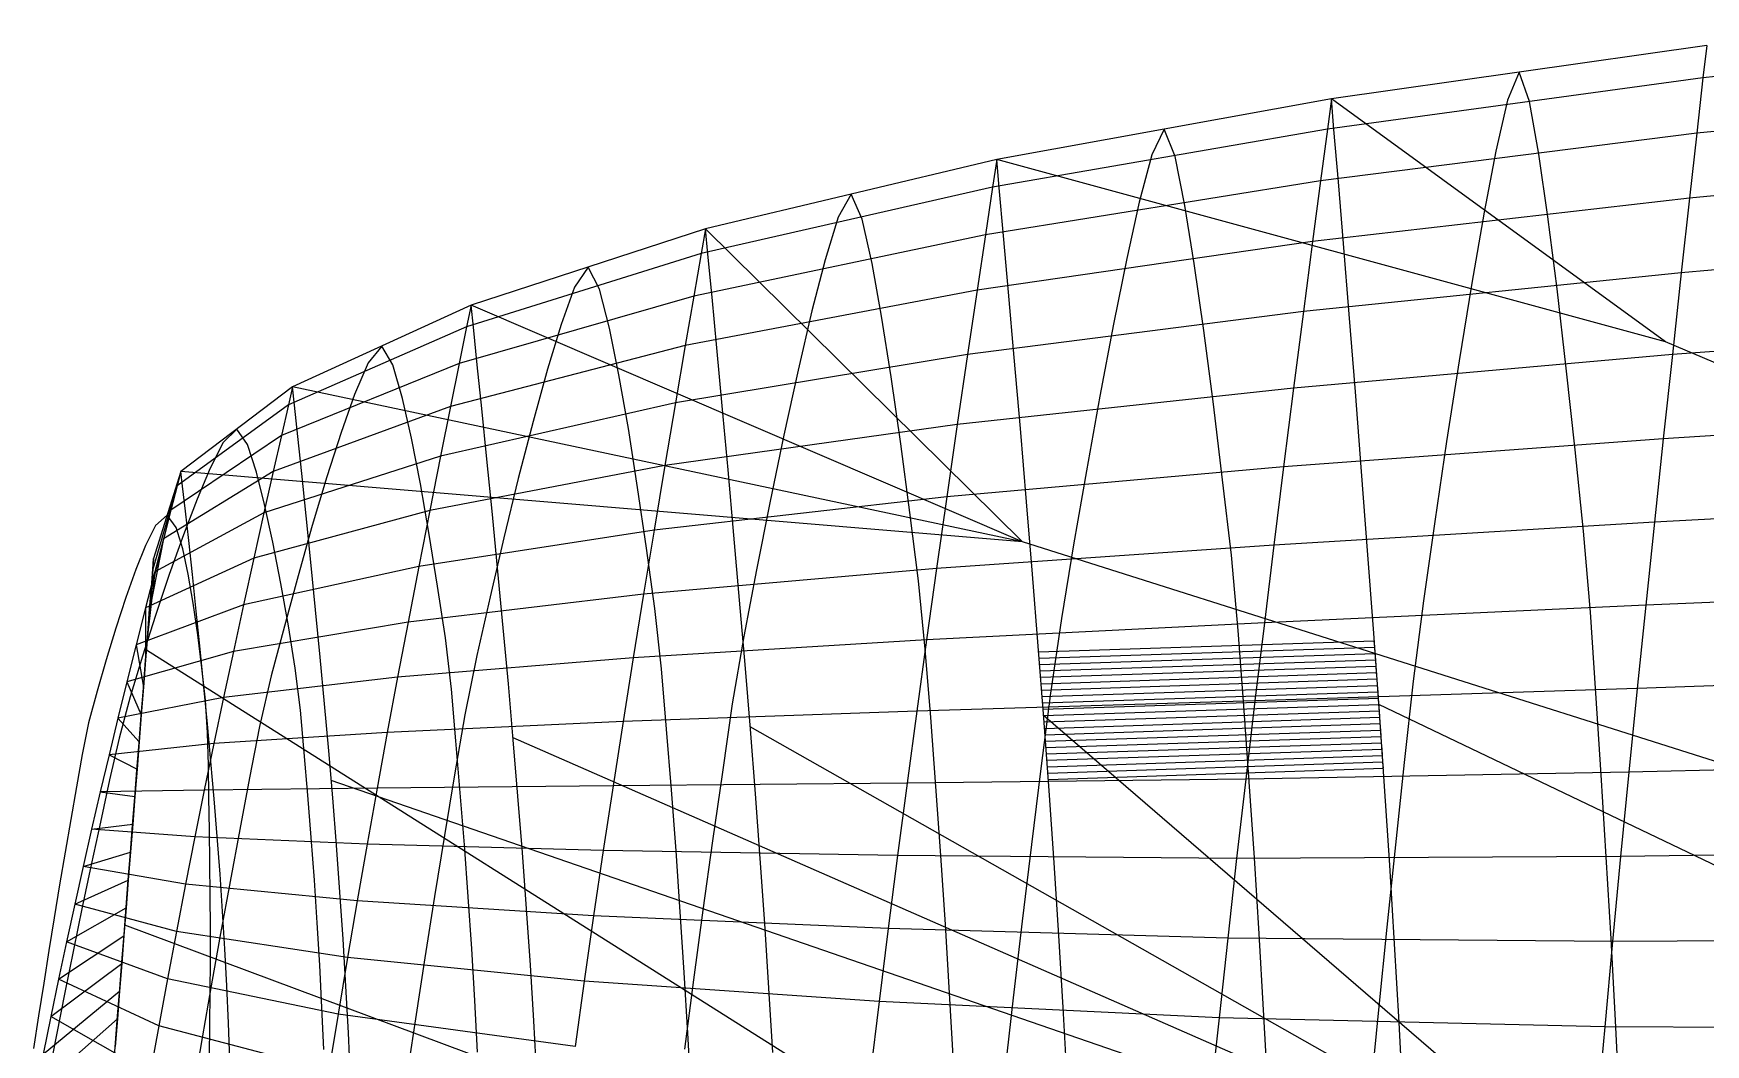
# Model space of a CAD drawing. Extents: x -454 to 454, y -3 to 309.
# Drawn here: x -448.7 to -291.2, y 199.7 to 295 of the extents above; entities that cross this region are included whole.
import ezdxf

# ---------------------------------------------------------------- set-up
doc = ezdxf.new("R2010")
doc.units = 0

msp = doc.modelspace()

# ---------------------------------------------------------------- linework, layer by layer
at = {"layer": 'default', "color": 5, "linetype": 'CONTINUOUS'}
for p, q in [((-252.482, 294.998, 52.101), (-291.396, 290.803, 71.922)), ((-291.048, 293.859, 72.552), (-326.404, 288.85, 94.751)), ((-291.048, 293.859, 72.552), (-326.404, 288.85, 94.751)), ((-291.048, 293.859, 72.552), (-291.396, 290.803, 71.922)), ((-291.396, 290.803, 71.922), (-326.786, 285.988, 94.181)), ((-291.396, 290.803, 71.922), (-291.981, 285.595, 70.86)), ((-326.404, 288.85, 94.751), (-357.934, 283.127, 118.491)), ((-326.404, 288.85, 94.751), (-357.934, 283.127, 118.491)), ((-326.404, 288.85, 94.751), (-326.786, 285.988, 94.181)), ((-252.986, 289.533, 50.952), (-291.981, 285.595, 70.86)), ((-326.786, 285.988, 94.181), (-358.333, 280.505, 117.987)), ((-326.786, 285.988, 94.181), (-327.431, 281.11, 93.22)), ((-291.981, 285.595, 70.86), (-327.431, 281.11, 93.22)), ((-291.981, 285.595, 70.86), (-292.664, 279.492, 69.622)), ((-357.934, 283.127, 118.491), (-385.384, 276.591, 142.847)), ((-357.934, 283.127, 118.491), (-385.384, 276.591, 142.847)), ((-357.934, 283.127, 118.491), (-358.333, 280.505, 117.987)), ((-253.574, 283.129, 49.614), (-292.664, 279.492, 69.622)), ((-358.333, 280.505, 117.987), (-385.794, 274.249, 142.423)), ((-327.431, 281.11, 93.22), (-359.006, 276.036, 117.136)), ((-358.333, 280.505, 117.987), (-359.006, 276.036, 117.136)), ((-327.431, 281.11, 93.22), (-328.182, 275.393, 92.099)), ((-292.664, 279.492, 69.622), (-328.182, 275.393, 92.099)), ((-292.664, 279.492, 69.622), (-293.441, 272.453, 68.213)), ((-385.384, 276.591, 142.847), (-407.464, 269.383, 168.052)), ((-385.384, 276.591, 142.847), (-407.464, 269.383, 168.052)), ((-359.006, 276.036, 117.136), (-386.486, 270.257, 141.709)), ((-385.384, 276.591, 142.847), (-385.794, 274.249, 142.423)), ((-359.006, 276.036, 117.136), (-359.792, 270.798, 116.144)), ((-254.242, 275.743, 48.091), (-293.441, 272.453, 68.213)), ((-385.794, 274.249, 142.423), (-407.881, 267.353, 167.732)), ((-385.794, 274.249, 142.423), (-386.486, 270.257, 141.709)), ((-328.182, 275.393, 92.099), (-359.792, 270.798, 116.144)), ((-328.182, 275.393, 92.099), (-329.038, 268.8, 90.823)), ((-293.441, 272.453, 68.213), (-329.038, 268.8, 90.823)), ((-293.441, 272.453, 68.213), (-294.283, 264.742, 66.687)), ((-386.486, 270.257, 141.709), (-408.586, 263.894, 167.192)), ((-359.792, 270.798, 116.144), (-387.294, 265.579, 140.876)), ((-386.486, 270.257, 141.709), (-387.294, 265.579, 140.876)), ((-359.792, 270.798, 116.144), (-360.686, 264.756, 115.015)), ((-407.464, 269.383, 168.052), (-424.285, 261.697, 193.35)), ((-407.464, 269.383, 168.052), (-424.285, 261.697, 193.35)), ((-407.464, 269.383, 168.052), (-407.881, 267.353, 167.732)), ((-329.038, 268.8, 90.823), (-360.686, 264.756, 115.015)), ((-329.038, 268.8, 90.823), (-329.965, 261.578, 89.44)), ((-407.881, 267.353, 167.732), (-424.677, 260.002, 193.124)), ((-407.881, 267.353, 167.732), (-408.586, 263.894, 167.192)), ((-254.967, 267.653, 46.442), (-294.283, 264.742, 66.687)), ((-387.294, 265.579, 140.876), (-409.407, 259.839, 166.563)), ((-387.294, 265.579, 140.876), (-388.214, 260.183, 139.927)), ((-360.686, 264.756, 115.015), (-388.214, 260.183, 139.927)), ((-360.686, 264.756, 115.015), (-361.655, 258.139, 113.79)), ((-294.283, 264.742, 66.687), (-329.965, 261.578, 89.44)), ((-294.283, 264.742, 66.687), (-295.138, 256.81, 65.137)), ((-408.586, 263.894, 167.192), (-425.338, 257.114, 192.742)), ((-408.586, 263.894, 167.192), (-409.407, 259.839, 166.563)), ((-424.285, 261.697, 193.35), (-434.792, 253.707, 217.668)), ((-424.285, 261.697, 193.35), (-434.792, 253.707, 217.668)), ((-424.285, 261.697, 193.35), (-424.677, 260.002, 193.124)), ((-329.965, 261.578, 89.44), (-361.655, 258.139, 113.79)), ((-329.965, 261.578, 89.44), (-330.906, 254.148, 88.037)), ((-424.677, 260.002, 193.124), (-435.149, 252.362, 217.571)), ((-424.677, 260.002, 193.124), (-425.338, 257.114, 192.742)), ((-388.214, 260.183, 139.927), (-410.343, 255.162, 165.845)), ((-388.214, 260.183, 139.927), (-389.211, 254.272, 138.898)), ((-409.407, 259.839, 166.563), (-426.109, 253.728, 192.296)), ((-409.407, 259.839, 166.563), (-410.343, 255.162, 165.845)), ((-255.701, 259.329, 44.768), (-295.138, 256.81, 65.137)), ((-425.338, 257.114, 192.742), (-435.752, 250.068, 217.407)), ((-425.338, 257.114, 192.742), (-426.109, 253.728, 192.296)), ((-361.655, 258.139, 113.79), (-389.211, 254.272, 138.898)), ((-361.655, 258.139, 113.79), (-362.64, 251.33, 112.547)), ((-295.138, 256.81, 65.137), (-330.906, 254.148, 88.037)), ((-295.138, 256.81, 65.137), (-295.972, 248.935, 63.625)), ((-434.792, 253.707, 217.668), (-437.37, 245.532, 240.664)), ((-434.792, 253.707, 217.668), (-437.37, 245.532, 240.664)), ((-426.109, 253.728, 192.296), (-436.456, 247.38, 217.216)), ((-434.792, 253.707, 217.668), (-435.149, 252.362, 217.571)), ((-410.343, 255.162, 165.845), (-426.988, 249.823, 191.788)), ((-426.109, 253.728, 192.296), (-426.988, 249.823, 191.788)), ((-410.343, 255.162, 165.845), (-411.358, 250.039, 165.067)), ((-389.211, 254.272, 138.898), (-411.358, 250.039, 165.067)), ((-389.211, 254.272, 138.898), (-390.224, 248.191, 137.853)), ((-330.906, 254.148, 88.037), (-362.64, 251.33, 112.547)), ((-330.906, 254.148, 88.037), (-331.825, 246.772, 86.666)), ((-435.149, 252.362, 217.571), (-437.449, 244.53, 240.662)), ((-435.149, 252.362, 217.571), (-435.752, 250.068, 217.407)), ((-362.64, 251.33, 112.547), (-390.224, 248.191, 137.853)), ((-362.64, 251.33, 112.547), (-363.602, 244.571, 111.332)), ((-256.419, 251.067, 43.134), (-295.972, 248.935, 63.625)), ((-435.752, 250.068, 217.407), (-437.584, 242.823, 240.659)), ((-426.988, 249.823, 191.788), (-437.259, 244.279, 216.999)), ((-435.752, 250.068, 217.407), (-436.456, 247.38, 217.216)), ((-411.358, 250.039, 165.067), (-427.941, 245.545, 191.237)), ((-426.988, 249.823, 191.788), (-427.941, 245.545, 191.237)), ((-411.358, 250.039, 165.067), (-412.389, 244.768, 164.276)), ((-295.972, 248.935, 63.625), (-331.825, 246.772, 86.666)), ((-295.972, 248.935, 63.625), (-296.786, 241.118, 62.149)), ((-436.456, 247.38, 217.216), (-437.741, 240.822, 240.655)), ((-436.456, 247.38, 217.216), (-437.259, 244.279, 216.999)), ((-390.224, 248.191, 137.853), (-412.389, 244.768, 164.276)), ((-390.224, 248.191, 137.853), (-391.215, 242.154, 136.831)), ((-331.825, 246.772, 86.666), (-363.602, 244.571, 111.332)), ((-331.825, 246.772, 86.666), (-332.723, 239.449, 85.327)), ((-427.941, 245.545, 191.237), (-438.13, 240.882, 216.762)), ((-437.259, 244.279, 216.999), (-438.13, 240.882, 216.762)), ((-437.259, 244.279, 216.999), (-437.923, 238.515, 240.65)), ((-437.449, 244.53, 240.662), (-437.584, 242.823, 240.659)), ((-437.37, 245.532, 240.664), (-437.449, 244.53, 240.662)), ((-427.941, 245.545, 191.237), (-428.911, 241.143, 190.676)), ((-412.389, 244.768, 164.276), (-428.911, 241.143, 190.676)), ((-412.389, 244.768, 164.276), (-413.398, 239.535, 163.503)), ((-363.602, 244.571, 111.332), (-391.215, 242.154, 136.831)), ((-363.602, 244.571, 111.332), (-364.541, 237.861, 110.146)), ((-437.584, 242.823, 240.659), (-437.741, 240.822, 240.655)), ((-257.118, 242.865, 41.54), (-296.786, 241.118, 62.149)), ((-428.911, 241.143, 190.676), (-439.015, 237.387, 216.522)), ((-428.911, 241.143, 190.676), (-429.859, 236.773, 190.128)), ((-391.215, 242.154, 136.831), (-413.398, 239.535, 163.503)), ((-391.215, 242.154, 136.831), (-392.182, 236.16, 135.834)), ((-296.786, 241.118, 62.149), (-332.723, 239.449, 85.327)), ((-296.786, 241.118, 62.149), (-297.588, 233.282, 60.696)), ((-438.13, 240.882, 216.762), (-439.015, 237.387, 216.522)), ((-438.13, 240.882, 216.762), (-438.121, 235.987, 240.645)), ((-437.741, 240.822, 240.655), (-437.923, 238.515, 240.65)), ((-413.398, 239.535, 163.503), (-429.859, 236.773, 190.128)), ((-413.398, 239.535, 163.503), (-414.383, 234.34, 162.747)), ((-437.923, 238.515, 240.65), (-438.121, 235.987, 240.645)), ((-332.723, 239.449, 85.327), (-364.541, 237.861, 110.146)), ((-332.723, 239.449, 85.327), (-333.606, 232.109, 84.01)), ((-439.015, 237.387, 216.522), (-439.882, 233.917, 216.287)), ((-429.859, 236.773, 190.128), (-439.882, 233.917, 216.287)), ((-439.015, 237.387, 216.522), (-438.326, 233.387, 240.64)), ((-429.859, 236.773, 190.128), (-430.786, 232.435, 189.592)), ((-364.541, 237.861, 110.146), (-392.182, 236.16, 135.834)), ((-364.541, 237.861, 110.146), (-365.466, 231.135, 108.977)), ((-438.121, 235.987, 240.645), (-438.326, 233.387, 240.64)), ((-392.182, 236.16, 135.834), (-414.383, 234.34, 162.747)), ((-392.182, 236.16, 135.834), (-393.135, 230.152, 134.85)), ((-439.882, 233.917, 216.287), (-440.73, 230.472, 216.057)), ((-439.882, 233.917, 216.287), (-438.529, 230.806, 240.635)), ((-438.326, 233.387, 240.64), (-438.529, 230.806, 240.635)), ((-414.383, 234.34, 162.747), (-430.786, 232.435, 189.592)), ((-414.383, 234.34, 162.747), (-415.355, 229.132, 162.001)), ((-297.588, 233.282, 60.696), (-333.606, 232.109, 84.01)), ((-297.588, 233.282, 60.696), (-298.377, 225.39, 59.265)), ((-257.807, 234.643, 39.971), (-297.588, 233.282, 60.696)), ((-430.786, 232.435, 189.592), (-440.73, 230.472, 216.057)), ((-430.786, 232.435, 189.592), (-431.701, 228.086, 189.064)), ((-333.606, 232.109, 84.01), (-365.466, 231.135, 108.977)), ((-333.606, 232.109, 84.01), (-334.477, 224.717, 82.711)), ((-440.73, 230.472, 216.057), (-441.566, 227.018, 215.83)), ((-440.73, 230.472, 216.057), (-438.731, 228.244, 240.63)), ((-438.529, 230.806, 240.635), (-438.731, 228.244, 240.63)), ((-393.135, 230.152, 134.85), (-415.355, 229.132, 162.001)), ((-393.135, 230.152, 134.85), (-394.076, 224.101, 133.88)), ((-365.466, 231.135, 108.977), (-393.135, 230.152, 134.85)), ((-365.466, 231.135, 108.977), (-366.378, 224.361, 107.826)), ((-415.355, 229.132, 162.001), (-431.701, 228.086, 189.064)), ((-415.355, 229.132, 162.001), (-416.314, 223.886, 161.266)), ((-441.566, 227.018, 215.83), (-442.393, 223.539, 215.606)), ((-431.701, 228.086, 189.064), (-441.566, 227.018, 215.83)), ((-441.566, 227.018, 215.83), (-438.933, 225.676, 240.625)), ((-438.731, 228.244, 240.63), (-438.933, 225.676, 240.625)), ((-431.701, 228.086, 189.064), (-432.604, 223.705, 188.542)), ((-438.933, 225.676, 240.625), (-439.136, 223.09, 240.619)), ((-298.377, 225.39, 59.265), (-334.477, 224.717, 82.711)), ((-298.377, 225.39, 59.265), (-299.152, 217.43, 57.859)), ((-258.485, 226.363, 38.427), (-298.377, 225.39, 59.265)), ((-416.314, 223.886, 161.266), (-432.604, 223.705, 188.542)), ((-416.314, 223.886, 161.266), (-417.259, 218.594, 160.542)), ((-394.076, 224.101, 133.88), (-416.314, 223.886, 161.266)), ((-394.076, 224.101, 133.88), (-395.001, 217.996, 132.925)), ((-366.378, 224.361, 107.826), (-394.076, 224.101, 133.88)), ((-366.378, 224.361, 107.826), (-367.275, 217.527, 106.693)), ((-334.477, 224.717, 82.711), (-366.378, 224.361, 107.826)), ((-334.477, 224.717, 82.711), (-335.332, 217.26, 81.435)), ((-442.393, 223.539, 215.606), (-443.209, 220.028, 215.384)), ((-432.604, 223.705, 188.542), (-442.393, 223.539, 215.606)), ((-442.393, 223.539, 215.606), (-439.136, 223.09, 240.619)), ((-439.136, 223.09, 240.619), (-439.341, 220.481, 240.614)), ((-432.604, 223.705, 188.542), (-433.494, 219.285, 188.027)), ((-443.209, 220.028, 215.384), (-444.013, 216.5, 215.166)), ((-443.209, 220.028, 215.384), (-439.341, 220.481, 240.614)), ((-433.494, 219.285, 188.027), (-443.209, 220.028, 215.384)), ((-439.341, 220.481, 240.614), (-439.548, 217.859, 240.609)), ((-433.494, 219.285, 188.027), (-434.371, 214.842, 187.52)), ((-417.259, 218.594, 160.542), (-433.494, 219.285, 188.027)), ((-444.013, 216.5, 215.166), (-439.548, 217.859, 240.609)), ((-439.548, 217.859, 240.609), (-439.754, 215.231, 240.604)), ((-417.259, 218.594, 160.542), (-418.189, 213.274, 159.829)), ((-395.001, 217.996, 132.925), (-417.259, 218.594, 160.542)), ((-395.001, 217.996, 132.925), (-395.912, 211.86, 131.986)), ((-367.275, 217.527, 106.693), (-395.001, 217.996, 132.925)), ((-367.275, 217.527, 106.693), (-368.156, 210.659, 105.579)), ((-335.332, 217.26, 81.435), (-367.275, 217.527, 106.693)), ((-299.152, 217.43, 57.859), (-335.332, 217.26, 81.435)), ((-299.152, 217.43, 57.859), (-299.914, 209.429, 56.479)), ((-259.15, 218.011, 36.911), (-299.152, 217.43, 57.859)), ((-444.013, 216.5, 215.166), (-444.799, 212.961, 214.953)), ((-434.371, 214.842, 187.52), (-444.013, 216.5, 215.166)), ((-335.332, 217.26, 81.435), (-336.172, 209.765, 80.182)), ((-444.799, 212.961, 214.953), (-439.754, 215.231, 240.604)), ((-439.754, 215.231, 240.604), (-439.961, 212.601, 240.599)), ((-434.371, 214.842, 187.52), (-435.228, 210.387, 187.024)), ((-418.189, 213.274, 159.829), (-434.371, 214.842, 187.52)), ((-444.799, 212.961, 214.953), (-445.571, 209.42, 214.743)), ((-435.228, 210.387, 187.024), (-444.799, 212.961, 214.953)), ((-418.189, 213.274, 159.829), (-419.097, 207.94, 159.132)), ((-395.912, 211.86, 131.986), (-418.189, 213.274, 159.829)), ((-445.571, 209.42, 214.743), (-439.961, 212.601, 240.599)), ((-439.961, 212.601, 240.599), (-440.168, 209.975, 240.594)), ((-395.912, 211.86, 131.986), (-396.8, 205.707, 131.069)), ((-368.156, 210.659, 105.579), (-395.912, 211.86, 131.986)), ((-446.326, 205.883, 214.538), (-440.168, 209.975, 240.594)), ((-440.168, 209.975, 240.594), (-440.374, 207.355, 240.588)), ((-435.228, 210.387, 187.024), (-436.069, 205.929, 186.539)), ((-419.097, 207.94, 159.132), (-435.228, 210.387, 187.024)), ((-368.156, 210.659, 105.579), (-369.016, 203.771, 104.493)), ((-336.172, 209.765, 80.182), (-368.156, 210.659, 105.579)), ((-336.172, 209.765, 80.182), (-336.992, 202.25, 78.96)), ((-299.914, 209.429, 56.479), (-336.172, 209.765, 80.182)), ((-259.804, 209.617, 35.423), (-299.914, 209.429, 56.479)), ((-445.571, 209.42, 214.743), (-446.326, 205.883, 214.538)), ((-436.069, 205.929, 186.539), (-445.571, 209.42, 214.743)), ((-299.914, 209.429, 56.479), (-300.655, 201.407, 55.134)), ((-447.067, 202.354, 214.337), (-440.374, 207.355, 240.588)), ((-440.374, 207.355, 240.588), (-440.58, 204.743, 240.583)), ((-419.097, 207.94, 159.132), (-419.987, 202.603, 158.45)), ((-396.8, 205.707, 131.069), (-419.097, 207.94, 159.132)), ((-446.326, 205.883, 214.538), (-447.067, 202.354, 214.337)), ((-436.891, 201.476, 186.064), (-446.326, 205.883, 214.538)), ((-436.069, 205.929, 186.539), (-436.891, 201.476, 186.064)), ((-419.987, 202.603, 158.45), (-436.069, 205.929, 186.539)), ((-396.8, 205.707, 131.069), (-397.67, 199.551, 130.172)), ((-369.016, 203.771, 104.493), (-396.8, 205.707, 131.069)), ((-447.79, 198.834, 214.141), (-440.58, 204.743, 240.583)), ((-440.58, 204.743, 240.583), (-440.784, 202.141, 240.578)), ((-369.016, 203.771, 104.493), (-369.858, 196.881, 103.43)), ((-336.992, 202.25, 78.96), (-369.016, 203.771, 104.493)), ((-448.494, 195.328, 213.95), (-440.784, 202.141, 240.578)), ((-447.067, 202.354, 214.337), (-447.79, 198.834, 214.141)), ((-437.697, 197.033, 185.598), (-447.067, 202.354, 214.337)), ((-440.784, 202.141, 240.578), (-440.988, 199.552, 240.573)), ((-419.987, 202.603, 158.45), (-420.857, 197.272, 157.783)), ((-397.67, 199.551, 130.172), (-419.987, 202.603, 158.45)), ((-336.992, 202.25, 78.96), (-337.793, 194.732, 77.765)), ((-300.655, 201.407, 55.134), (-336.992, 202.25, 78.96)), ((-436.891, 201.476, 186.064), (-437.697, 197.033, 185.598)), ((-420.857, 197.272, 157.783), (-436.891, 201.476, 186.064)), ((-300.655, 201.407, 55.134), (-301.38, 193.382, 53.821)), ((-260.44, 201.201, 33.973), (-300.655, 201.407, 55.134))]:
    msp.add_line(p, q, dxfattribs=at)
at = {"layer": 'default', "color": 4, "linetype": 'CONTINUOUS'}
for p, q in [((-308.726, 291.354, 83.651), (-309.813, 288.723, 81.865)), ((-307.752, 288.576, 85.256), (-308.726, 291.354, 83.651)), ((-309.813, 288.723, 81.865), (-310.899, 283.89, 80.078)), ((-306.872, 283.607, 86.707), (-307.752, 288.576, 85.256)), ((-342.169, 285.989, 106.621), (-343.336, 283.564, 105.016)), ((-341.139, 283.406, 108.04), (-342.169, 285.989, 106.621)), ((-310.899, 283.89, 80.078), (-312.002, 278.147, 78.268)), ((-306.02, 277.727, 88.114), (-306.872, 283.607, 86.707)), ((-343.336, 283.564, 105.016), (-344.503, 279.095, 103.413)), ((-340.218, 278.791, 109.309), (-341.139, 283.406, 108.04)), ((-371.659, 279.859, 130.669), (-372.885, 277.685, 129.263)), ((-370.606, 277.513, 131.877), (-371.659, 279.859, 130.669)), ((-344.503, 279.095, 103.413), (-345.685, 273.779, 101.789)), ((-372.885, 277.685, 129.263), (-374.105, 273.653, 127.864)), ((-369.678, 273.324, 132.943), (-370.606, 277.513, 131.877)), ((-339.329, 273.33, 110.535), (-340.218, 278.791, 109.309)), ((-312.002, 278.147, 78.268), (-313.173, 271.479, 76.342)), ((-305.137, 270.923, 89.569), (-306.02, 277.727, 88.114)), ((-396.424, 272.987, 155.449), (-397.712, 271.098, 154.292)), ((-395.354, 270.914, 156.413), (-396.424, 272.987, 155.449)), ((-374.105, 273.653, 127.864), (-375.341, 268.852, 126.45)), ((-368.787, 268.368, 133.968), (-369.678, 273.324, 132.943)), ((-345.685, 273.779, 101.789), (-346.942, 267.606, 100.061)), ((-338.412, 267.011, 111.798), (-339.329, 273.33, 110.535)), ((-397.712, 271.098, 154.292), (-398.982, 267.564, 153.15)), ((-313.173, 271.479, 76.342), (-314.38, 264.142, 74.36)), ((-394.426, 267.215, 157.25), (-395.354, 270.914, 156.413)), ((-304.272, 263.453, 90.997), (-305.137, 270.923, 89.569)), ((-375.341, 268.852, 126.45), (-376.647, 263.271, 124.955)), ((-367.872, 262.634, 135.02), (-368.787, 268.368, 133.968)), ((-398.982, 267.564, 153.15), (-400.266, 263.35, 151.998)), ((-393.543, 262.838, 158.047), (-394.426, 267.215, 157.25)), ((-346.942, 267.606, 100.061), (-348.236, 260.812, 98.284)), ((-337.516, 260.075, 113.036), (-338.412, 267.011, 111.798)), ((-415.875, 265.54, 180.701), (-417.169, 263.958, 179.826)), ((-414.822, 263.769, 181.415), (-415.875, 265.54, 180.701)), ((-417.169, 263.958, 179.826), (-418.434, 260.964, 178.971)), ((-413.928, 260.609, 182.021), (-414.822, 263.769, 181.415)), ((-400.266, 263.35, 151.998), (-401.62, 258.448, 150.781)), ((-376.647, 263.271, 124.955), (-378.005, 257.133, 123.399)), ((-314.38, 264.142, 74.36), (-315.546, 256.561, 72.446)), ((-303.436, 255.753, 92.378), (-304.272, 263.453, 90.997)), ((-392.641, 257.775, 158.861), (-393.543, 262.838, 158.047)), ((-366.981, 256.341, 136.045), (-367.872, 262.634, 135.02)), ((-418.434, 260.964, 178.971), (-419.706, 257.387, 178.112)), ((-413.085, 256.87, 182.593), (-413.928, 260.609, 182.021)), ((-348.236, 260.812, 98.284), (-349.487, 253.79, 96.567)), ((-336.651, 252.925, 114.229), (-337.516, 260.075, 113.036)), ((-401.62, 258.448, 150.781), (-403.03, 253.054, 149.516)), ((-429.539, 257.702, 205.509), (-430.82, 256.446, 204.954)), ((-428.523, 256.255, 205.95), (-429.539, 257.702, 205.509)), ((-419.706, 257.387, 178.112), (-421.048, 253.223, 177.206)), ((-412.229, 252.545, 183.174), (-413.085, 256.87, 182.593)), ((-391.768, 252.217, 159.65), (-392.641, 257.775, 158.861)), ((-378.005, 257.133, 123.399), (-379.311, 250.784, 121.905)), ((-430.82, 256.446, 204.954), (-432.043, 254.024, 204.425)), ((-427.687, 253.669, 206.315), (-428.523, 256.255, 205.95)), ((-366.124, 249.853, 137.032), (-366.981, 256.341, 136.045)), ((-315.546, 256.561, 72.446), (-316.667, 249.02, 70.604)), ((-302.651, 248.104, 93.671), (-303.436, 255.753, 92.378)), ((-432.043, 254.024, 204.425), (-433.27, 251.123, 203.895)), ((-426.909, 250.609, 206.654), (-427.687, 253.669, 206.315)), ((-349.487, 253.79, 96.567), (-350.69, 246.805, 94.914)), ((-421.048, 253.223, 177.206), (-422.441, 248.638, 176.265)), ((-411.406, 247.797, 183.733), (-412.229, 252.545, 183.174)), ((-403.03, 253.054, 149.516), (-404.373, 247.47, 148.31)), ((-390.931, 246.488, 160.406), (-391.768, 252.217, 159.65)), ((-335.832, 245.825, 115.358), (-336.651, 252.925, 114.229)), ((-433.27, 251.123, 203.895), (-434.569, 247.744, 203.333)), ((-426.127, 247.068, 206.996), (-426.909, 250.609, 206.654)), ((-379.311, 250.784, 121.905), (-380.558, 244.464, 120.477)), ((-436.081, 249.62, 229.166), (-437.194, 248.622, 228.872)), ((-435.232, 248.454, 229.406), (-436.081, 249.62, 229.166)), ((-365.313, 243.411, 137.964), (-366.124, 249.853, 137.032)), ((-316.667, 249.02, 70.604), (-317.74, 241.521, 68.84)), ((-437.194, 248.622, 228.872), (-438.145, 246.734, 228.629)), ((-434.569, 247.744, 203.333), (-435.9, 244.017, 202.758)), ((-434.627, 246.436, 229.587), (-435.232, 248.454, 229.406)), ((-422.441, 248.638, 176.265), (-423.767, 243.888, 175.37)), ((-410.62, 242.902, 184.267), (-411.406, 247.797, 183.733)), ((-404.373, 247.47, 148.31), (-405.675, 241.915, 147.141)), ((-302.001, 240.48, 94.748), (-302.651, 248.104, 93.671)), ((-438.145, 246.734, 228.629), (-439.06, 244.482, 228.4)), ((-434.117, 244.061, 229.745), (-434.627, 246.436, 229.587)), ((-425.384, 243.181, 207.321), (-426.127, 247.068, 206.996)), ((-390.141, 240.8, 161.119), (-390.931, 246.488, 160.406)), ((-350.69, 246.805, 94.914), (-351.842, 239.858, 93.331)), ((-335.174, 238.743, 116.268), (-335.832, 245.825, 115.358)), ((-439.06, 244.482, 228.4), (-439.997, 241.86, 228.167)), ((-380.558, 244.464, 120.477), (-381.771, 238.183, 119.088)), ((-435.9, 244.017, 202.758), (-437.181, 240.156, 202.206)), ((-433.641, 241.32, 229.897), (-434.117, 244.061, 229.745)), ((-424.678, 239.175, 207.63), (-425.384, 243.181, 207.321)), ((-423.767, 243.888, 175.37), (-425.053, 239.163, 174.502)), ((-409.881, 238.043, 184.769), (-410.62, 242.902, 184.267)), ((-364.668, 236.986, 138.708), (-365.313, 243.411, 137.964)), ((-439.997, 241.86, 228.167), (-440.94, 238.971, 227.935)), ((-433.207, 238.319, 230.04), (-433.641, 241.32, 229.897)), ((-405.675, 241.915, 147.141), (-406.924, 236.389, 146.021)), ((-317.74, 241.521, 68.84), (-318.712, 233.96, 67.245)), ((-437.181, 240.156, 202.206), (-438.404, 236.309, 201.677)), ((-389.522, 235.128, 161.68), (-390.141, 240.8, 161.119)), ((-351.842, 239.858, 93.331), (-352.876, 232.848, 91.914)), ((-301.483, 232.822, 95.604), (-302.001, 240.48, 94.748)), ((-440.94, 238.971, 227.935), (-441.837, 235.985, 227.717)), ((-432.828, 235.229, 230.168), (-433.207, 238.319, 230.04)), ((-425.053, 239.163, 174.502), (-426.285, 234.46, 173.67)), ((-424.026, 235.195, 207.915), (-424.678, 239.175, 207.63)), ((-409.312, 233.197, 185.157), (-409.881, 238.043, 184.769)), ((-381.771, 238.183, 119.088), (-382.849, 231.84, 117.855)), ((-334.649, 231.634, 116.994), (-335.174, 238.743, 116.268)), ((-406.924, 236.389, 146.021), (-408.038, 230.806, 145.022)), ((-364.16, 230.537, 139.293), (-364.668, 236.986, 138.708)), ((-441.837, 235.985, 227.717), (-442.688, 233.011, 227.511)), ((-438.404, 236.309, 201.677), (-439.586, 232.481, 201.167)), ((-432.483, 232.162, 230.287), (-432.828, 235.229, 230.168)), ((-423.532, 231.227, 208.133), (-424.026, 235.195, 207.915)), ((-389.044, 229.434, 162.113), (-389.522, 235.128, 161.68)), ((-426.285, 234.46, 173.67), (-427.381, 229.705, 172.931)), ((-408.883, 228.332, 185.449), (-409.312, 233.197, 185.157)), ((-318.712, 233.96, 67.245), (-319.551, 226.291, 65.869)), ((-442.688, 233.011, 227.511), (-443.497, 230.052, 227.315)), ((-439.586, 232.481, 201.167), (-440.629, 228.606, 200.717)), ((-432.281, 229.113, 230.367), (-432.483, 232.162, 230.287)), ((-382.849, 231.84, 117.855), (-383.786, 225.403, 116.784)), ((-352.876, 232.848, 91.914), (-353.776, 225.739, 90.679)), ((-334.144, 224.489, 117.696), (-334.649, 231.634, 116.994)), ((-300.985, 225.126, 96.433), (-301.483, 232.822, 95.604)), ((-443.497, 230.052, 227.315), (-444.112, 227.048, 227.174)), ((-423.175, 227.244, 208.29), (-423.532, 231.227, 208.133)), ((-408.038, 230.806, 145.022), (-409.012, 225.138, 144.148)), ((-363.673, 224.055, 139.859), (-364.16, 230.537, 139.293)), ((-440.629, 228.606, 200.717), (-441.514, 224.658, 200.336)), ((-432.214, 226.061, 230.411), (-432.281, 229.113, 230.367)), ((-427.381, 229.705, 172.931), (-428.325, 224.871, 172.295)), ((-388.585, 223.712, 162.53), (-389.044, 229.434, 162.113)), ((-444.112, 227.048, 227.174), (-444.646, 224.007, 227.054)), ((-422.836, 223.24, 208.441), (-423.175, 227.244, 208.29)), ((-408.474, 223.444, 185.729), (-408.883, 228.332, 185.449)), ((-432.155, 222.993, 230.452), (-432.214, 226.061, 230.411)), ((-383.786, 225.403, 116.784), (-384.706, 218.91, 115.729)), ((-353.776, 225.739, 90.679), (-354.669, 218.571, 89.449)), ((-319.551, 226.291, 65.869), (-320.373, 218.555, 64.515)), ((-444.646, 224.007, 227.054), (-445.175, 220.939, 226.936)), ((-441.514, 224.658, 200.336), (-442.386, 220.676, 199.959)), ((-428.325, 224.871, 172.295), (-429.254, 219.995, 171.666)), ((-409.012, 225.138, 144.148), (-409.96, 219.418, 143.296)), ((-388.152, 217.97, 162.922), (-388.585, 223.712, 162.53)), ((-363.209, 217.552, 140.391), (-363.673, 224.055, 139.859)), ((-333.662, 217.319, 118.359), (-334.144, 224.489, 117.696)), ((-300.508, 217.403, 97.218), (-300.985, 225.126, 96.433)), ((-432.106, 219.915, 230.491), (-432.155, 222.993, 230.452)), ((-422.519, 219.224, 208.58), (-422.836, 223.24, 208.441)), ((-408.089, 218.538, 185.991), (-408.474, 223.444, 185.729)), ((-445.175, 220.939, 226.936), (-445.709, 217.857, 226.817)), ((-442.386, 220.676, 199.959), (-443.245, 216.673, 199.589)), ((-432.069, 216.839, 230.526), (-432.106, 219.915, 230.491)), ((-429.254, 219.995, 171.666), (-430.17, 215.093, 171.05)), ((-422.226, 215.209, 208.71), (-422.519, 219.224, 208.58)), ((-409.96, 219.418, 143.296), (-410.893, 213.667, 142.46)), ((-445.709, 217.857, 226.817), (-446.224, 214.765, 226.702)), ((-407.732, 213.636, 186.236), (-408.089, 218.538, 185.991)), ((-387.748, 212.231, 163.289), (-388.152, 217.97, 162.922)), ((-384.706, 218.91, 115.729), (-385.612, 212.383, 114.693)), ((-362.776, 211.051, 140.893), (-363.209, 217.552, 140.391)), ((-354.669, 218.571, 89.449), (-355.539, 211.362, 88.256)), ((-320.373, 218.555, 64.515), (-321.183, 210.779, 63.187)), ((-443.245, 216.673, 199.589), (-444.097, 212.66, 199.221)), ((-432.035, 213.771, 230.561), (-432.069, 216.839, 230.526)), ((-333.21, 210.152, 118.986), (-333.662, 217.319, 118.359)), ((-300.06, 209.683, 97.961), (-300.508, 217.403, 97.218)), ((-446.224, 214.765, 226.702), (-446.731, 211.672, 226.59)), ((-430.17, 215.093, 171.05), (-431.063, 210.177, 170.445)), ((-421.962, 211.204, 208.827), (-422.226, 215.209, 208.71)), ((-432.024, 210.712, 230.589), (-432.035, 213.771, 230.561)), ((-410.893, 213.667, 142.46), (-411.803, 207.901, 141.641)), ((-407.405, 208.745, 186.458), (-407.732, 213.636, 186.236)), ((-446.731, 211.672, 226.59), (-447.24, 208.585, 226.477)), ((-444.097, 212.66, 199.221), (-444.92, 208.645, 198.866)), ((-421.726, 207.213, 208.932), (-421.962, 211.204, 208.827)), ((-387.377, 206.506, 163.626), (-387.748, 212.231, 163.289)), ((-385.612, 212.383, 114.693), (-386.494, 205.838, 113.68)), ((-355.539, 211.362, 88.256), (-356.384, 204.135, 87.091)), ((-432.027, 207.662, 230.613), (-432.024, 210.712, 230.589)), ((-431.063, 210.177, 170.445), (-431.95, 205.264, 169.846)), ((-362.375, 204.566, 141.354), (-362.776, 211.051, 140.893)), ((-332.79, 203.002, 119.565), (-333.21, 210.152, 118.986)), ((-321.183, 210.779, 63.187), (-321.968, 202.983, 61.891)), ((-299.642, 201.981, 98.651), (-300.06, 209.683, 97.961)), ((-447.24, 208.585, 226.477), (-447.73, 205.503, 226.37)), ((-444.92, 208.645, 198.866), (-445.724, 204.636, 198.518)), ((-407.112, 203.87, 186.658), (-407.405, 208.745, 186.458)), ((-432.046, 204.614, 230.633), (-432.027, 207.662, 230.613)), ((-421.521, 203.233, 209.023), (-421.726, 207.213, 208.932)), ((-411.803, 207.901, 141.641), (-412.695, 202.134, 140.841)), ((-387.04, 200.8, 163.932), (-387.377, 206.506, 163.626)), ((-447.73, 205.503, 226.37), (-448.211, 202.429, 226.265)), ((-431.95, 205.264, 169.846), (-432.805, 200.355, 169.268)), ((-386.494, 205.838, 113.68), (-387.358, 199.293, 112.69)), ((-445.724, 204.636, 198.518), (-446.514, 200.634, 198.179)), ((-432.079, 201.571, 230.649), (-432.046, 204.614, 230.633)), ((-421.347, 199.256, 209.101), (-421.521, 203.233, 209.023)), ((-406.852, 199.009, 186.836), (-407.112, 203.87, 186.658)), ((-362.008, 198.102, 141.777), (-362.375, 204.566, 141.354)), ((-356.384, 204.135, 87.091), (-357.212, 196.907, 85.953)), ((-448.211, 202.429, 226.265), (-448.694, 199.367, 226.159)), ((-412.695, 202.134, 140.841), (-413.564, 196.376, 140.059)), ((-332.405, 195.876, 120.098), (-332.79, 203.002, 119.565)), ((-321.968, 202.983, 61.891), (-322.738, 195.186, 60.626)), ((-299.258, 194.304, 99.288), (-299.642, 201.981, 98.651)), ((-446.514, 200.634, 198.179), (-447.295, 196.644, 197.842)), ((-432.805, 200.355, 169.268), (-433.644, 195.456, 168.703)), ((-432.118, 198.541, 230.663), (-432.079, 201.571, 230.649)), ((-386.738, 195.109, 164.206), (-387.04, 200.8, 163.932))]:
    msp.add_line(p, q, dxfattribs=at)
at = {"layer": 'default', "color": 3, "linetype": 'CONTINUOUS'}
for p, q in [((-326.16, 285.951, 95.116), (-326.404, 288.85, 94.751)), ((-325.748, 281.009, 95.73), (-326.16, 285.951, 95.116)), ((-357.692, 280.465, 118.796), (-357.934, 283.127, 118.491)), ((-357.285, 275.928, 119.31), (-357.692, 280.465, 118.796)), ((-325.27, 275.213, 96.444), (-325.748, 281.009, 95.73)), ((-385.151, 274.208, 143.086), (-385.384, 276.591, 142.847)), ((-356.813, 270.607, 119.906), (-357.285, 275.928, 119.31)), ((-384.761, 270.146, 143.489), (-385.151, 274.208, 143.086)), ((-324.729, 268.536, 97.251), (-325.27, 275.213, 96.444)), ((-384.308, 265.382, 143.956), (-384.761, 270.146, 143.489)), ((-356.28, 264.477, 120.58), (-356.813, 270.607, 119.906)), ((-407.246, 267.312, 168.22), (-407.464, 269.383, 168.052)), ((-324.146, 261.234, 98.12), (-324.729, 268.536, 97.251)), ((-406.878, 263.782, 168.502), (-407.246, 267.312, 168.22)), ((-383.796, 259.894, 144.484), (-384.308, 265.382, 143.956)), ((-406.452, 259.643, 168.828), (-406.878, 263.782, 168.502)), ((-355.705, 257.773, 121.305), (-356.28, 264.477, 120.58)), ((-424.097, 259.963, 193.459), (-424.285, 261.697, 193.35)), ((-423.78, 257.007, 193.642), (-424.097, 259.963, 193.459)), ((-323.558, 253.724, 98.997), (-324.146, 261.234, 98.12)), ((-405.971, 254.874, 169.197), (-406.452, 259.643, 168.828)), ((-383.245, 253.893, 145.053), (-383.796, 259.894, 144.484)), ((-423.413, 253.541, 193.854), (-423.78, 257.007, 193.642)), ((-355.127, 250.878, 122.036), (-355.705, 257.773, 121.305)), ((-434.635, 252.326, 217.71), (-434.792, 253.707, 217.668)), ((-405.454, 249.659, 169.594), (-405.971, 254.874, 169.197)), ((-382.691, 247.721, 145.624), (-383.245, 253.893, 145.053)), ((-322.99, 246.276, 99.844), (-323.558, 253.724, 98.997)), ((-434.371, 249.972, 217.782), (-434.635, 252.326, 217.71)), ((-422.999, 249.548, 194.093), (-423.413, 253.541, 193.854)), ((-354.568, 244.041, 122.742), (-355.127, 250.878, 122.036)), ((-434.066, 247.212, 217.865), (-434.371, 249.972, 217.782)), ((-422.555, 245.182, 194.35), (-422.999, 249.548, 194.093)), ((-404.934, 244.296, 169.992), (-405.454, 249.659, 169.594)), ((-382.156, 241.6, 146.176), (-382.691, 247.721, 145.624)), ((-433.723, 244.032, 217.958), (-434.066, 247.212, 217.865)), ((-322.44, 238.886, 100.664), (-322.99, 246.276, 99.844)), ((-437.585, 242.804, 240.658), (-437.45, 244.523, 240.662)), ((-437.45, 244.523, 240.662), (-437.37, 245.532, 240.664)), ((-422.109, 240.691, 194.608), (-422.555, 245.182, 194.35)), ((-404.434, 238.978, 170.376), (-404.934, 244.296, 169.992)), ((-437.744, 240.788, 240.654), (-437.585, 242.804, 240.658)), ((-433.355, 240.555, 218.058), (-433.723, 244.032, 217.958)), ((-354.027, 237.257, 123.425), (-354.568, 244.041, 122.742)), ((-381.639, 235.527, 146.709), (-382.156, 241.6, 146.176)), ((-437.926, 238.465, 240.65), (-437.744, 240.788, 240.654)), ((-432.986, 236.979, 218.158), (-433.355, 240.555, 218.058)), ((-421.681, 236.238, 194.856), (-422.109, 240.691, 194.608)), ((-438.126, 235.924, 240.645), (-437.926, 238.465, 240.65)), ((-403.951, 233.701, 170.746), (-404.434, 238.978, 170.376)), ((-321.908, 231.499, 101.458), (-322.44, 238.886, 100.664)), ((-432.632, 233.433, 218.254), (-432.986, 236.979, 218.158)), ((-353.505, 230.475, 124.084), (-354.027, 237.257, 123.425)), ((-438.332, 233.311, 240.64), (-438.126, 235.924, 240.645)), ((-421.268, 231.82, 195.094), (-421.681, 236.238, 194.856)), ((-381.142, 229.457, 147.222), (-381.639, 235.527, 146.709)), ((-438.536, 230.72, 240.635), (-438.332, 233.311, 240.64)), ((-432.292, 229.915, 218.346), (-432.632, 233.433, 218.254)), ((-403.487, 228.426, 171.102), (-403.951, 233.701, 170.746)), ((-420.872, 227.404, 195.323), (-421.268, 231.82, 195.094)), ((-438.738, 228.148, 240.629), (-438.536, 230.72, 240.635)), ((-353.002, 223.665, 124.719), (-353.505, 230.475, 124.084)), ((-321.395, 224.08, 102.223), (-321.908, 231.499, 101.458)), ((-431.967, 226.399, 218.434), (-432.292, 229.915, 218.346)), ((-380.663, 223.361, 147.716), (-381.142, 229.457, 147.222)), ((-438.94, 225.578, 240.624), (-438.738, 228.148, 240.629)), ((-420.494, 222.969, 195.541), (-420.872, 227.404, 195.323)), ((-403.042, 223.13, 171.443), (-403.487, 228.426, 171.102)), ((-439.144, 222.996, 240.619), (-438.94, 225.578, 240.624)), ((-431.658, 222.868, 218.518), (-431.967, 226.399, 218.434)), ((-320.908, 216.64, 102.949), (-321.395, 224.08, 102.223)), ((-439.347, 220.406, 240.614), (-439.144, 222.996, 240.619)), ((-431.37, 219.328, 218.596), (-431.658, 222.868, 218.518)), ((-420.141, 218.523, 195.746), (-420.494, 222.969, 195.541)), ((-402.624, 217.818, 171.764), (-403.042, 223.13, 171.443)), ((-380.212, 217.247, 148.181), (-380.663, 223.361, 147.716)), ((-352.527, 216.835, 125.32), (-353.002, 223.665, 124.719)), ((-439.551, 217.818, 240.609), (-439.347, 220.406, 240.614)), ((-431.106, 215.792, 218.668), (-431.37, 219.328, 218.596)), ((-439.754, 215.237, 240.604), (-439.551, 217.818, 240.609)), ((-419.813, 214.081, 195.935), (-420.141, 218.523, 195.746)), ((-402.233, 212.512, 172.063), (-402.624, 217.818, 171.764)), ((-379.789, 211.139, 148.618), (-380.212, 217.247, 148.181)), ((-352.079, 210.01, 125.886), (-352.527, 216.835, 125.32)), ((-320.449, 209.205, 103.634), (-320.908, 216.64, 102.949)), ((-439.956, 212.664, 240.599), (-439.754, 215.237, 240.604)), ((-430.868, 212.266, 218.733), (-431.106, 215.792, 218.668)), ((-419.516, 209.652, 196.107), (-419.813, 214.081, 195.935)), ((-440.158, 210.099, 240.594), (-439.956, 212.664, 240.599)), ((-430.658, 208.753, 218.79), (-430.868, 212.266, 218.733)), ((-401.877, 207.221, 172.336), (-402.233, 212.512, 172.063)), ((-379.4, 205.049, 149.019), (-379.789, 211.139, 148.618)), ((-440.36, 207.536, 240.589), (-440.158, 210.099, 240.594)), ((-419.249, 205.239, 196.261), (-419.516, 209.652, 196.107)), ((-351.665, 203.205, 126.408), (-352.079, 210.01, 125.886)), ((-430.476, 205.251, 218.839), (-430.658, 208.753, 218.79)), ((-320.023, 201.791, 104.27), (-320.449, 209.205, 103.634)), ((-440.561, 204.976, 240.584), (-440.36, 207.536, 240.589)), ((-401.554, 201.949, 172.584), (-401.877, 207.221, 172.336)), ((-440.762, 202.428, 240.579), (-440.561, 204.976, 240.584)), ((-430.324, 201.754, 218.88), (-430.476, 205.251, 218.839)), ((-419.015, 200.84, 196.397), (-419.249, 205.239, 196.261)), ((-379.045, 198.98, 149.385), (-379.4, 205.049, 149.019)), ((-440.961, 199.899, 240.574), (-440.762, 202.428, 240.579)), ((-430.203, 198.264, 218.913), (-430.324, 201.754, 218.88)), ((-401.267, 196.692, 172.804), (-401.554, 201.949, 172.584)), ((-351.286, 196.424, 126.887), (-351.665, 203.205, 126.408)), ((-319.63, 194.403, 104.855), (-320.023, 201.791, 104.27)), ((-418.814, 196.446, 196.513), (-419.015, 200.84, 196.397)), ((-441.158, 197.395, 240.569), (-440.961, 199.899, 240.574))]:
    msp.add_line(p, q, dxfattribs=at)
at = {"layer": 'default', "color": 30, "linetype": 'CONTINUOUS'}
for p, q in [((-294.929, 265.946, 167.967), (-326.404, 288.85, 94.751)), ((-294.929, 265.946, 167.967), (-357.934, 283.127, 118.491)), ((-355.516, 247.107, 235.537), (-385.384, 276.591, 142.847)), ((-355.516, 247.107, 235.537), (-407.464, 269.383, 168.052)), ((-224.642, 236.124, 259.243), (-294.929, 265.946, 167.967)), ((-355.516, 247.107, 235.537), (-424.285, 261.697, 193.35)), ((-355.516, 247.107, 235.537), (-434.792, 253.707, 217.668)), ((-271.761, 220.525, 315.784), (-355.516, 247.107, 235.537))]:
    msp.add_line(p, q, dxfattribs=at)
at = {"layer": 'default', "color": 8, "linetype": 'CONTINUOUS'}
for p, q in [((-334.782, 171.681, 358.105), (-438.05, 236.897, 240.647)), ((-208.66, 177.49, 223.334), (-321.927, 231.767, 101.429)), ((-296.895, 181.922, 287.322), (-353.524, 230.721, 124.06)), ((-296.895, 181.922, 287.322), (-403.504, 228.618, 171.089)), ((-296.895, 181.922, 287.322), (-381.16, 229.677, 147.204)), ((-296.895, 181.922, 287.322), (-420.633, 224.598, 195.461)), ((-334.782, 171.681, 358.105), (-440.088, 210.991, 240.596))]:
    msp.add_line(p, q, dxfattribs=at)
at = {"layer": 'default', "color": 2, "linetype": 'CONTINUOUS'}
for p, q in [((-353.987, 236.738, 123.475), (-322.36, 237.78, 100.783)), ((-353.941, 236.136, 123.534), (-322.317, 237.179, 100.848)), ((-353.895, 235.535, 123.592), (-322.274, 236.577, 100.912)), ((-322.317, 237.179, 100.848), (-322.36, 237.78, 100.783)), ((-322.274, 236.577, 100.912), (-322.317, 237.179, 100.848)), ((-322.23, 235.976, 100.977), (-322.274, 236.577, 100.912)), ((-353.941, 236.136, 123.534), (-353.987, 236.136, 123.475)), ((-353.895, 235.535, 123.592), (-353.941, 235.535, 123.534)), ((-353.848, 234.933, 123.651), (-353.895, 234.933, 123.592)), ((-353.848, 234.933, 123.651), (-322.23, 235.976, 100.977)), ((-353.802, 234.331, 123.709), (-322.187, 235.375, 101.042)), ((-353.756, 233.73, 123.768), (-322.144, 234.774, 101.106)), ((-322.187, 235.375, 101.042), (-322.23, 235.976, 100.977)), ((-322.144, 234.774, 101.106), (-322.187, 235.375, 101.042)), ((-322.1, 234.172, 101.171), (-322.144, 234.774, 101.106)), ((-353.802, 234.331, 123.709), (-353.848, 234.331, 123.651)), ((-353.756, 233.73, 123.768), (-353.802, 233.73, 123.709)), ((-353.709, 233.128, 123.826), (-322.1, 234.172, 101.171)), ((-353.663, 232.526, 123.885), (-322.057, 233.571, 101.235)), ((-322.057, 233.571, 101.235), (-322.1, 234.172, 101.171)), ((-322.014, 232.97, 101.3), (-322.057, 233.571, 101.235)), ((-353.709, 233.128, 123.826), (-353.756, 233.128, 123.768)), ((-353.663, 232.526, 123.885), (-353.709, 232.526, 123.826)), ((-353.617, 231.925, 123.943), (-353.663, 231.925, 123.885)), ((-353.617, 231.925, 123.943), (-322.014, 232.97, 101.3)), ((-353.57, 231.323, 124.002), (-321.971, 232.368, 101.364)), ((-353.524, 230.721, 124.06), (-321.927, 231.767, 101.429)), ((-321.971, 232.368, 101.364), (-322.014, 232.97, 101.3)), ((-321.927, 231.767, 101.429), (-321.971, 232.368, 101.364)), ((-321.885, 231.166, 101.492), (-321.927, 231.767, 101.429)), ((-353.57, 231.323, 124.002), (-353.617, 231.323, 123.943)), ((-353.524, 230.721, 124.06), (-353.57, 230.721, 124.002)), ((-353.479, 230.12, 124.117), (-353.524, 230.12, 124.06)), ((-353.479, 230.12, 124.117), (-321.885, 231.166, 101.492)), ((-353.435, 229.518, 124.174), (-321.843, 230.565, 101.554)), ((-321.843, 230.565, 101.554), (-321.885, 231.166, 101.492)), ((-321.802, 229.963, 101.616), (-321.843, 230.565, 101.554)), ((-353.435, 229.518, 124.174), (-353.479, 229.518, 124.117)), ((-353.39, 228.916, 124.23), (-353.435, 228.916, 124.174)), ((-353.39, 228.916, 124.23), (-321.802, 229.963, 101.616)), ((-353.346, 228.315, 124.286), (-321.76, 229.362, 101.678)), ((-353.301, 227.713, 124.342), (-321.719, 228.761, 101.74)), ((-321.76, 229.362, 101.678), (-321.802, 229.963, 101.616)), ((-321.719, 228.761, 101.74), (-321.76, 229.362, 101.678)), ((-321.677, 228.16, 101.802), (-321.719, 228.761, 101.74)), ((-353.346, 228.315, 124.286), (-353.39, 228.315, 124.23)), ((-353.301, 227.713, 124.342), (-353.346, 227.713, 124.286)), ((-353.257, 227.111, 124.398), (-353.301, 227.111, 124.342)), ((-353.257, 227.111, 124.398), (-321.677, 228.16, 101.802)), ((-353.212, 226.51, 124.454), (-321.635, 227.558, 101.864)), ((-353.168, 225.908, 124.51), (-321.594, 226.957, 101.926)), ((-321.635, 227.558, 101.864), (-321.677, 228.16, 101.802)), ((-321.594, 226.957, 101.926), (-321.635, 227.558, 101.864)), ((-321.552, 226.356, 101.988), (-321.594, 226.957, 101.926)), ((-353.212, 226.51, 124.454), (-353.257, 226.51, 124.398)), ((-353.168, 225.908, 124.51), (-353.212, 225.908, 124.454)), ((-353.124, 225.307, 124.566), (-353.168, 225.307, 124.51)), ((-353.124, 225.307, 124.566), (-321.552, 226.356, 101.988)), ((-353.079, 224.705, 124.622), (-321.511, 225.755, 102.05)), ((-321.511, 225.755, 102.05), (-321.552, 226.356, 101.988)), ((-353.079, 224.705, 124.622), (-353.124, 224.705, 124.566))]:
    msp.add_line(p, q, dxfattribs=at)

doc.saveas('drawing.dxf')
